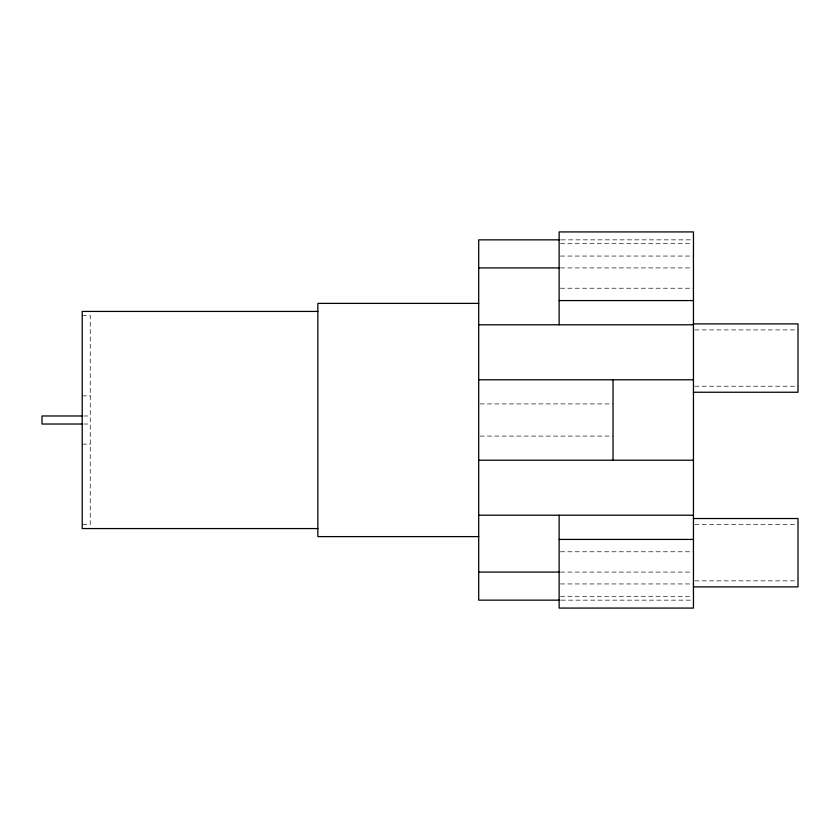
<?xml version="1.0" encoding="UTF-8"?>
<svg xmlns="http://www.w3.org/2000/svg" width="840" height="840" viewBox="0 0 840 840"><rect width="100%" height="100%" fill="white"/><g stroke="black" fill="none" stroke-linecap="round" stroke-linejoin="round"><path stroke-width="0.63" stroke-dasharray="4.2 3.15" d="M561.204 239.852L692.139 239.852M560.438 243.705L692.139 243.705M560.438 256.053L693.452 256.053M560.438 267.918L692.139 267.918M560.438 288.225L693.452 288.225M82.215 315.504L90.258 315.504L90.258 524.496L82.215 524.496M694.754 329.921L798 329.921M694.754 386.221L798 386.221M82.215 395.871L90.258 395.871M480.018 403.914L613.022 403.914M83.737 415.979L90.258 415.979M83.737 424.022L90.258 424.022M480.018 436.086L613.022 436.086M82.215 444.129L90.258 444.129M694.754 524.548L795.385 524.548M560.438 551.775L693.452 551.775M560.438 572.082L692.139 572.082M694.754 580.85L795.385 580.85M560.438 583.947L693.452 583.947M560.438 596.295L692.139 596.295M561.204 600.149L692.139 600.149"/><path stroke-width="1.26" d="M559.892 239.852L478.706 239.852L478.706 600.149L559.892 600.149M478.706 267.918L559.135 267.918M559.135 300.573L693.452 300.573M478.706 303.387L317.856 303.387L317.856 536.613L478.706 536.613M317.856 311.43L82.215 311.43L82.215 528.57L317.856 528.57M693.452 323.894L798 323.894L798 392.249L693.452 392.249M478.706 324.786L693.452 324.786M478.706 379.785L693.452 379.785M82.425 415.979L42 415.979L42 424.022L82.425 424.022M478.706 460.215L693.452 460.215M478.706 515.214L693.452 515.214M693.452 518.522L798 518.522L798 586.887L693.452 586.887M559.135 539.427L693.452 539.427M478.706 572.082L559.135 572.082M613.022 379.785L613.022 460.215M559.135 324.786L559.135 231.924L693.452 231.924L693.452 608.076L559.135 608.076L559.135 515.214"/></g></svg>
